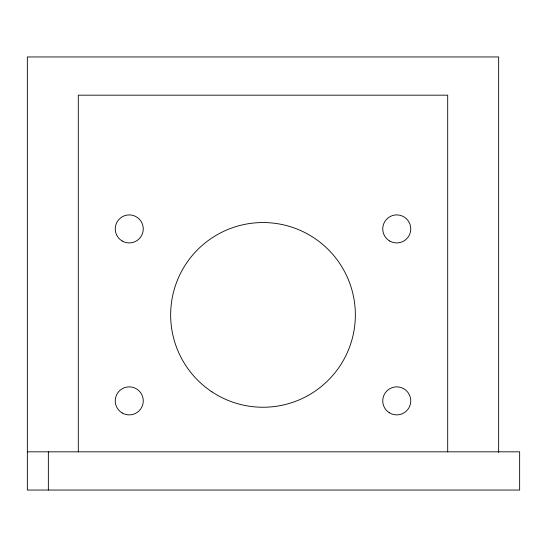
<?xml version="1.0" encoding="UTF-8"?>
<svg xmlns="http://www.w3.org/2000/svg" width="547" height="547" viewBox="0 0 547 547"><rect width="100%" height="100%" fill="white"/><g stroke="black" fill="none" stroke-linecap="round" stroke-linejoin="round"><path stroke-width="0.82" d="M27.35 451.829L519.65 451.829L519.65 490.044L27.35 490.044L27.35 56.956L498.652 56.956L498.652 452.458M447.699 451.829L447.699 95.171L78.303 95.171L78.303 451.829M48.348 451.829L48.348 490.044M212.01 391.891A92.347 92.347 0 0 0 355.181 320.563A92.347 92.347 0 0 0 221.815 232.243A92.347 92.347 0 0 0 212.01 391.891M389.744 241.049A14.01 14.01 0 0 0 410.763 228.919A14.01 14.01 0 0 0 389.744 216.783A14.01 14.01 0 0 0 389.744 241.049M389.17 412.664A14.01 14.01 0 0 0 410.749 401.546A14.01 14.01 0 0 0 390.332 388.425A14.01 14.01 0 0 0 389.17 412.664M122.248 413.012A14.01 14.01 0 0 0 143.266 400.883A14.01 14.01 0 0 0 122.248 388.746A14.01 14.01 0 0 0 122.248 413.012M122.248 241.049A14.01 14.01 0 0 0 143.266 228.919A14.01 14.01 0 0 0 122.248 216.783A14.01 14.01 0 0 0 122.248 241.049"/></g></svg>
